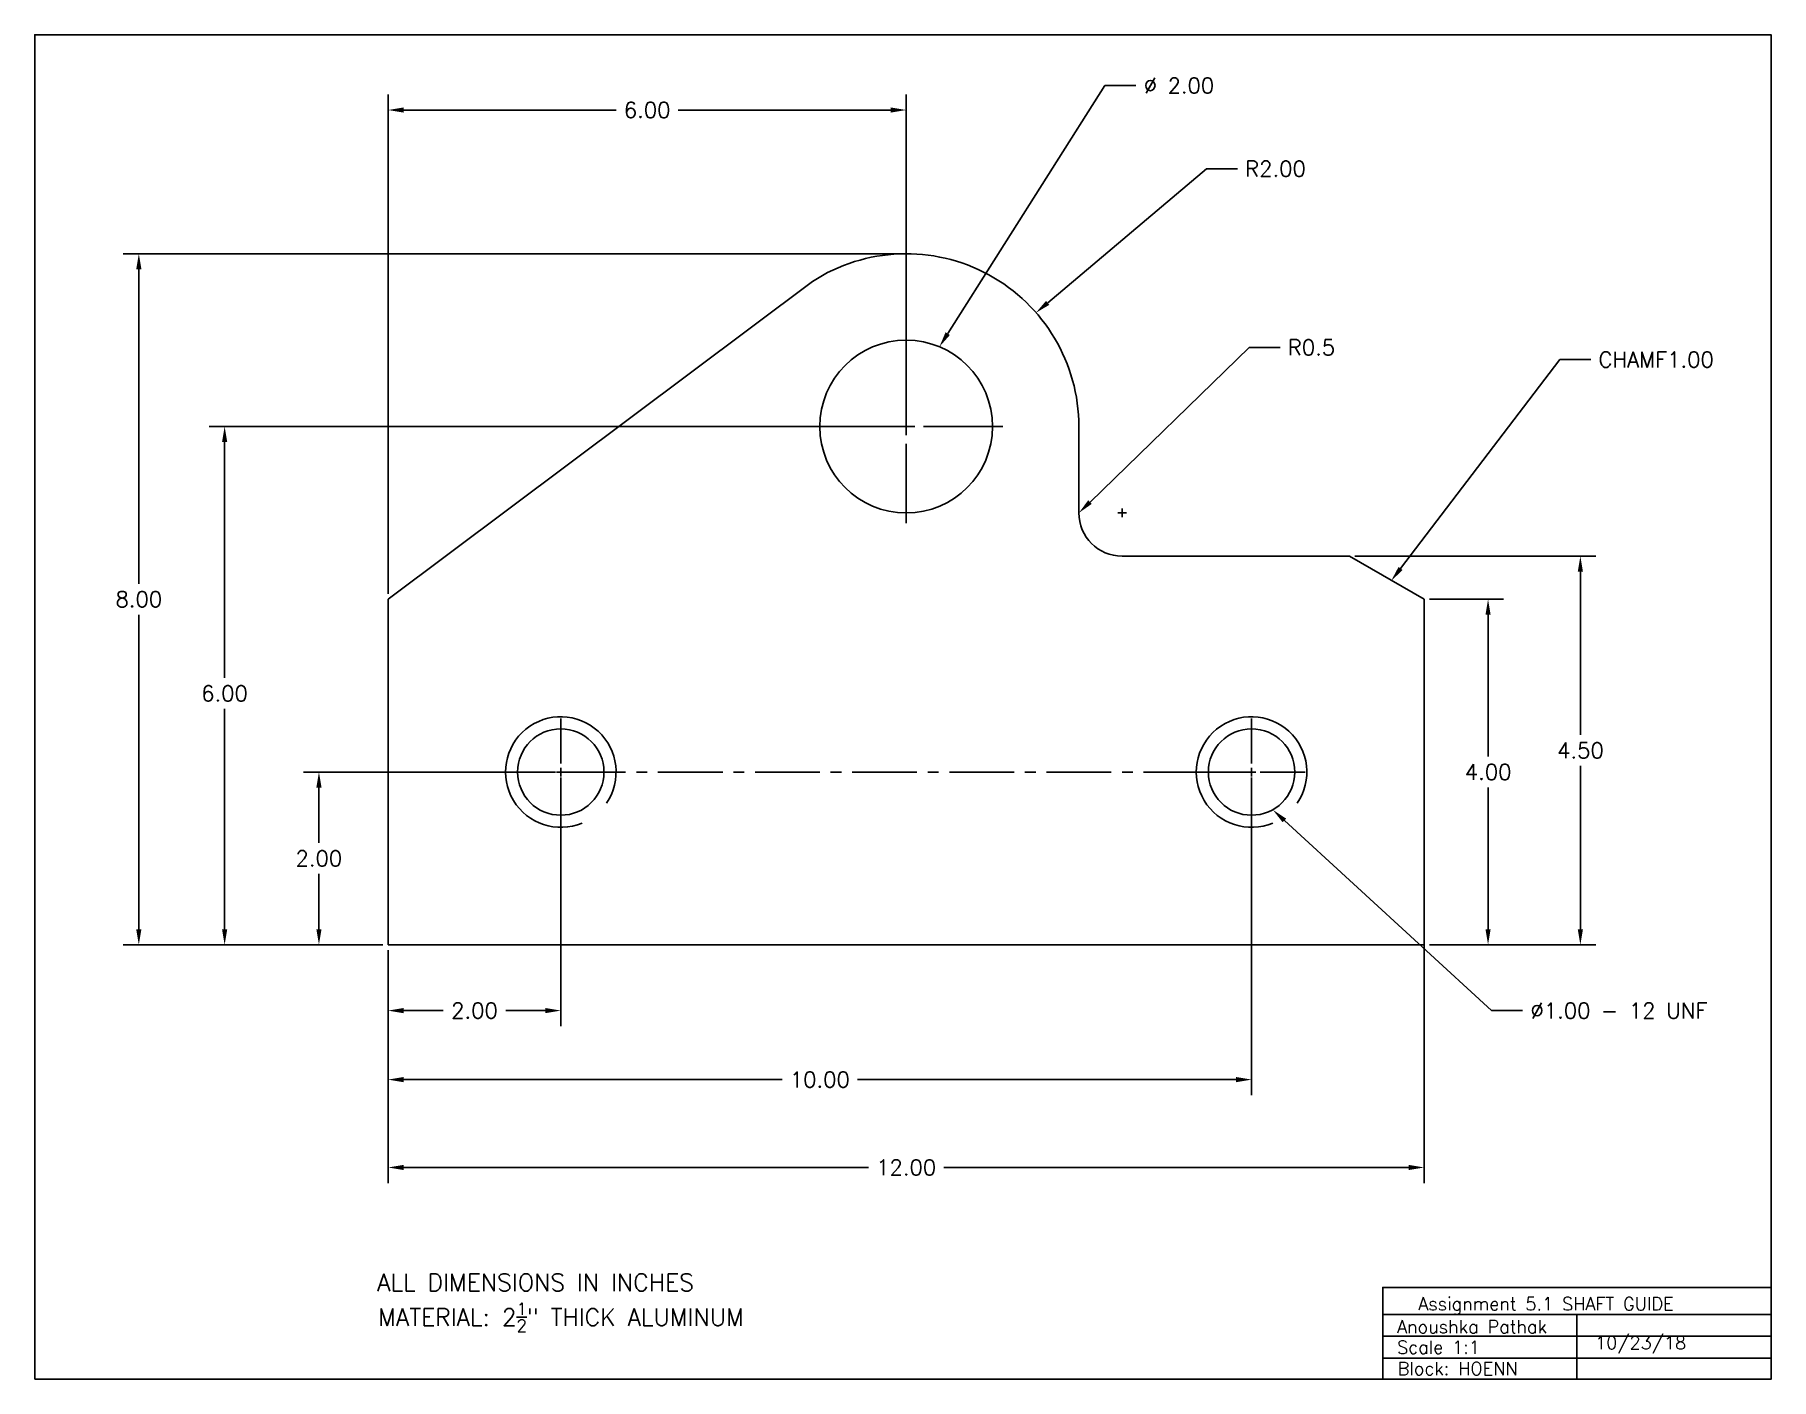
# Model space of a CAD drawing. Header units: inches. Extents: x -4.1 to 16, y -5 to 10.5.
import ezdxf
from ezdxf import colors
from ezdxf.entities.mleader import LeaderData, LeaderLine
from ezdxf.math import Vec2, Vec3

# ---------------------------------------------------------------- set-up
doc = ezdxf.new("R2010")
doc.units = ezdxf.units.IN
doc.header["$MEASUREMENT"] = 0
doc.linetypes.add('CENTER2', pattern=[1.125, 0.75, -0.125, 0.125, -0.125])
doc.styles.add('MyStyle', font='romans.shx')
doc.styles.get("Standard").update_dxf_attribs({"font": 'Arial.ttf'})
doc.dimstyles.get("Standard").update_dxf_attribs({"dimtxt": 0.18, "dimasz": 0.18, "dimexe": 0.18, "dimexo": 0.0625, "dimgap": 0.09, "dimtad": 0, "dimtih": 1, "dimtoh": 1, "dimdec": 4, "dimzin": 0, "dimdsep": 46, "dimtxsty": 'Standard', "dimcen": 0.09, "dimadec": 0, "dimazin": 0, "dimtfac": 1, "dimtdec": 4, "dimtofl": 0, "dimtmove": 0, "dimatfit": 3, "dimfxl": 1, "dimtolj": 1, "dimtzin": 0, "dimarcsym": 0})

# ---------------------------------------------------------------- blocks, each defined once
blk = doc.blocks.new('*U1')
at = {"color": 0, "linetype": 'CENTER2', "transparency": 16777216}
for p, q in [((0, 0.1), (0, 0.62)), ((-0.62, 0), (-0.1, 0)), ((0.1, 0), (0.62, 0)), ((0, -0.62), (0, -0.1))]:
    blk.add_line(p, q, dxfattribs=at)
at = {"color": 0, "linetype": 'Continuous', "transparency": 16777216}
for p, q in [((-0.05, 0), (0.05, 0)), ((0, -0.05), (0, 0.05))]:
    blk.add_line(p, q, dxfattribs=at)
blk = doc.blocks.new('*U2')
at = {"color": 0, "transparency": 16777216}
for p, q in [((0, 0.2), (0, 1.12)), ((-1.12, 0), (-0.2, 0)), ((0.2, 0), (1.12, 0)), ((0, -1.12), (0, -0.2))]:
    blk.add_line(p, q, dxfattribs=at)
at = {"color": 0, "linetype": 'Continuous', "transparency": 16777216}
for p, q in [((-0.1, 0), (0.1, 0)), ((0, -0.1), (0, 0.1))]:
    blk.add_line(p, q, dxfattribs=at)
blk = doc.blocks.new('*U3')
at = {"color": 0, "linetype": 'CENTER2', "transparency": 16777216}
for p, q in [((0, 0.1), (0, 0.62)), ((-0.62, 0), (-0.1, 0)), ((0.1, 0), (0.62, 0)), ((0, -0.62), (0, -0.1))]:
    blk.add_line(p, q, dxfattribs=at)
at = {"color": 0, "linetype": 'Continuous', "transparency": 16777216}
for p, q in [((-0.05, 0), (0.05, 0)), ((0, -0.05), (0, 0.05))]:
    blk.add_line(p, q, dxfattribs=at)
blk = doc.blocks.new('*D5')
at = {"color": 0, "lineweight": -2, "transparency": 16777216}
for p, q in [((2, 1.938), (2, -0.942)), ((0, -0.062), (0, -0.942)), ((0.18, -0.762), (0.636, -0.762)), ((1.82, -0.762), (1.364, -0.762))]:
    blk.add_line(p, q, dxfattribs=at)
at = {"color": 0, "transparency": 16777216}
for points in [[(0.18, -0.732), (0.18, -0.792), (0, -0.762)], [(1.82, -0.732), (1.82, -0.792), (2, -0.762)]]:
    blk.add_solid(points, dxfattribs=at)
at = {"layer": 'Defpoints', "color": 0, "transparency": 16777216}
for p in [(2, 2), (0, 0), (2, -0.762)]:
    blk.add_point(p, dxfattribs=at)
at = {"color": 0, "transparency": 16777216, "insert": (1, -0.762), "char_height": 0.18, "attachment_point": 5, "style": 'MyStyle'}
blk.add_mtext('\\A1;2.00', dxfattribs=at)
blk = doc.blocks.new('*D6')
at = {"color": 0, "lineweight": -2, "transparency": 16777216}
for p, q in [((10, 1.938), (10, -1.741)), ((0, -0.062), (0, -1.741)), ((0.18, -1.561), (4.563, -1.561)), ((9.82, -1.561), (5.437, -1.561))]:
    blk.add_line(p, q, dxfattribs=at)
at = {"color": 0, "transparency": 16777216}
for points in [[(0.18, -1.531), (0.18, -1.591), (0, -1.561)], [(9.82, -1.531), (9.82, -1.591), (10, -1.561)]]:
    blk.add_solid(points, dxfattribs=at)
at = {"layer": 'Defpoints', "color": 0, "transparency": 16777216}
for p in [(10, 2), (0, 0), (10, -1.561)]:
    blk.add_point(p, dxfattribs=at)
at = {"color": 0, "transparency": 16777216, "insert": (5, -1.561), "char_height": 0.18, "attachment_point": 5, "style": 'MyStyle'}
blk.add_mtext('\\A1;10.00', dxfattribs=at)
blk = doc.blocks.new('*D7')
at = {"color": 0, "lineweight": -2, "transparency": 16777216}
for p, q in [((12, 1.938), (12, -2.758)), ((0, -0.062), (0, -2.758)), ((0.18, -2.578), (5.563, -2.578)), ((11.82, -2.578), (6.437, -2.578))]:
    blk.add_line(p, q, dxfattribs=at)
at = {"color": 0, "transparency": 16777216}
for points in [[(0.18, -2.548), (0.18, -2.608), (0, -2.578)], [(11.82, -2.548), (11.82, -2.608), (12, -2.578)]]:
    blk.add_solid(points, dxfattribs=at)
at = {"layer": 'Defpoints', "color": 0, "transparency": 16777216}
for p in [(12, 2), (0, 0), (12, -2.578)]:
    blk.add_point(p, dxfattribs=at)
at = {"color": 0, "transparency": 16777216, "insert": (6, -2.578), "char_height": 0.18, "attachment_point": 5, "style": 'MyStyle'}
blk.add_mtext('\\A1;12.00', dxfattribs=at)
blk = doc.blocks.new('*D10')
at = {"color": 0, "lineweight": -2, "transparency": 16777216}
for p, q in [((1.938, 2), (-0.981, 2)), ((-0.801, 1.82), (-0.801, 1.18)), ((-0.801, 0.18), (-0.801, 0.82)), ((-0.062, 0), (-0.981, 0))]:
    blk.add_line(p, q, dxfattribs=at)
at = {"color": 0, "transparency": 16777216}
for points in [[(-0.831, 1.82), (-0.771, 1.82), (-0.801, 2)], [(-0.831, 0.18), (-0.771, 0.18), (-0.801, 0)]]:
    blk.add_solid(points, dxfattribs=at)
at = {"layer": 'Defpoints', "color": 0, "transparency": 16777216}
for p in [(-0.801, 2), (2, 2), (0, 0)]:
    blk.add_point(p, dxfattribs=at)
at = {"color": 0, "transparency": 16777216, "insert": (-0.801, 1), "char_height": 0.18, "attachment_point": 5, "style": 'MyStyle'}
blk.add_mtext('\\A1;2.00', dxfattribs=at)
blk = doc.blocks.new('*D11')
at = {"color": 0, "lineweight": -2, "transparency": 16777216}
for p, q in [((5.938, 6), (-2.073, 6)), ((-1.893, 5.82), (-1.893, 3.09)), ((-1.893, 0.18), (-1.893, 2.73)), ((-0.062, 0), (-2.073, 0))]:
    blk.add_line(p, q, dxfattribs=at)
at = {"color": 0, "transparency": 16777216}
for points in [[(-1.923, 5.82), (-1.863, 5.82), (-1.893, 6)], [(-1.923, 0.18), (-1.863, 0.18), (-1.893, 0)]]:
    blk.add_solid(points, dxfattribs=at)
at = {"layer": 'Defpoints', "color": 0, "transparency": 16777216}
for p in [(-1.893, 6), (6, 6), (0, 0)]:
    blk.add_point(p, dxfattribs=at)
at = {"color": 0, "transparency": 16777216, "insert": (-1.893, 2.91), "char_height": 0.18, "attachment_point": 5, "style": 'MyStyle'}
blk.add_mtext('\\A1;6.00', dxfattribs=at)
blk = doc.blocks.new('*D12')
at = {"color": 0, "lineweight": -2, "transparency": 16777216}
for p, q in [((5.938, 8), (-3.067, 8)), ((-2.887, 7.82), (-2.887, 4.18)), ((-2.887, 0.18), (-2.887, 3.82)), ((-0.062, 0), (-3.067, 0))]:
    blk.add_line(p, q, dxfattribs=at)
at = {"color": 0, "transparency": 16777216}
for points in [[(-2.917, 7.82), (-2.857, 7.82), (-2.887, 8)], [(-2.917, 0.18), (-2.857, 0.18), (-2.887, 0)]]:
    blk.add_solid(points, dxfattribs=at)
at = {"layer": 'Defpoints', "color": 0, "transparency": 16777216}
for p in [(-2.887, 8), (6, 8), (0, 0)]:
    blk.add_point(p, dxfattribs=at)
at = {"color": 0, "transparency": 16777216, "insert": (-2.887, 4), "char_height": 0.18, "attachment_point": 5, "style": 'MyStyle'}
blk.add_mtext('\\A1;8.00', dxfattribs=at)
blk = doc.blocks.new('*D14')
at = {"color": 0, "lineweight": -2, "transparency": 16777216}
for p, q in [((0, 4.062), (0, 9.844)), ((0.18, 9.664), (2.64, 9.664)), ((5.82, 9.664), (3.36, 9.664)), ((6, 6.062), (6, 9.844))]:
    blk.add_line(p, q, dxfattribs=at)
at = {"color": 0, "transparency": 16777216}
for points in [[(0.18, 9.694), (0.18, 9.634), (0, 9.664)], [(5.82, 9.694), (5.82, 9.634), (6, 9.664)]]:
    blk.add_solid(points, dxfattribs=at)
at = {"layer": 'Defpoints', "color": 0, "transparency": 16777216}
for p in [(6, 9.664), (6, 6), (0, 4)]:
    blk.add_point(p, dxfattribs=at)
at = {"color": 0, "transparency": 16777216, "insert": (3, 9.664), "char_height": 0.18, "attachment_point": 5, "style": 'MyStyle'}
blk.add_mtext('\\A1;6.00', dxfattribs=at)
blk = doc.blocks.new('*D16')
at = {"color": 0, "lineweight": -2, "transparency": 16777216}
for p, q in [((12.062, 4), (12.919, 4)), ((12.739, 3.82), (12.739, 2.18)), ((12.739, 0.18), (12.739, 1.82)), ((12.062, 0), (12.919, 0))]:
    blk.add_line(p, q, dxfattribs=at)
at = {"color": 0, "transparency": 16777216}
for points in [[(12.709, 3.82), (12.769, 3.82), (12.739, 4)], [(12.709, 0.18), (12.769, 0.18), (12.739, 0)]]:
    blk.add_solid(points, dxfattribs=at)
at = {"layer": 'Defpoints', "color": 0, "transparency": 16777216}
for p in [(12, 4), (12.739, 4), (12, 0)]:
    blk.add_point(p, dxfattribs=at)
at = {"color": 0, "transparency": 16777216, "insert": (12.739, 2), "char_height": 0.18, "attachment_point": 5, "style": 'MyStyle'}
blk.add_mtext('\\A1;4.00', dxfattribs=at)
blk = doc.blocks.new('*D17')
at = {"color": 0, "lineweight": -2, "transparency": 16777216}
for p, q in [((11.196, 4.5), (13.988, 4.5)), ((13.808, 4.32), (13.808, 2.43)), ((13.808, 0.18), (13.808, 2.07)), ((12.062, 0), (13.988, 0))]:
    blk.add_line(p, q, dxfattribs=at)
at = {"color": 0, "transparency": 16777216}
for points in [[(13.778, 4.32), (13.838, 4.32), (13.808, 4.5)], [(13.778, 0.18), (13.838, 0.18), (13.808, 0)]]:
    blk.add_solid(points, dxfattribs=at)
at = {"layer": 'Defpoints', "color": 0, "transparency": 16777216}
for p in [(11.134, 4.5), (13.808, 4.5), (12, 0)]:
    blk.add_point(p, dxfattribs=at)
at = {"color": 0, "transparency": 16777216, "insert": (13.808, 2.25), "char_height": 0.18, "attachment_point": 5, "style": 'MyStyle'}
blk.add_mtext('\\A1;4.50', dxfattribs=at)
blk = doc.blocks.new('*U18')
at = {"color": 0, "linetype": 'Continuous', "transparency": 16777216}
for p, q in [((-0.05, 0), (0.05, 0)), ((0, -0.05), (0, 0.05))]:
    blk.add_line(p, q, dxfattribs=at)

msp = doc.modelspace()

# ---------------------------------------------------------------- linework, layer by layer
for p, q in [((0, 4), (4.91354, 7.67917)), ((8, 5), (8, 6)), ((8.5, 4.5), (11.13397, 4.5)), ((12, 4), (11.13397, 4.5)), ((0, 4), (0, 0)), ((12, 0), (12, 4)), ((0, 0), (12, 0)), ((16.01448, -4.28141), (11.51891, -4.28141)), ((13.76891, -4.28141), (13.76891, -5.02987)), ((16.01448, -4.53185), (11.51891, -4.53185)), ((16.01448, -4.78634), (11.51891, -4.78634))]:
    msp.add_line(p, q)
at = {"linetype": 'CENTER2'}
msp.add_line((2, 2), (10, 2), dxfattribs=at)
msp.add_lwpolyline([(-4.09251, -5.02987), (16.01582, -5.02987), (16.01582, 10.53548), (-4.09251, 10.53548)], close=True)
at = {"ltscale": 2}
msp.add_lwpolyline([(16.01891, -5.02987), (11.51891, -5.02987), (11.51891, -3.96737), (16.01891, -3.96737)], close=True, dxfattribs=at)
for centre, radius in [((6, 6), 1), ((2, 2), 0.5), ((10, 2), 0.5)]:
    msp.add_circle(centre, radius)
for centre, radius, start, end in [((6, 6), 2, 0, 122.903751), ((8.5, 5), 0.5, 180, 270), ((2, 2), 0.64007, 325.670014, 292.73687), ((10, 2), 0.64007, 325.670014, 292.73687)]:
    msp.add_arc(centre, radius, start, end)

# ---------------------------------------------------------------- block references
msp.add_blockref('*U2', (6, 6))
at = {"linetype": 'CENTER2'}
for name, p in [('*U18', (8.5, 5)), ('*U1', (2, 2)), ('*U3', (10, 2))]:
    msp.add_blockref(name, p, dxfattribs=at)

# ---------------------------------------------------------------- texts
at = {"attachment_point": 1, "style": 'MyStyle'}
for s, width, insert, char_height in [('ALL DIMENSIONS IN INCHES', 4.5721636, (-0.12616, -3.80902), 0.2), ('\\A1;MATERIAL: 2{\\H0.7x;\\S1/2;}" THICK ALUMINUM ', 5.4740435, (-0.11479, -4.14325), 0.2), ('Assignment 5.1 SHAFT GUIDE', 4.198584, (11.93073, -4.08141), 0.15), ('\\pxt8;Anoushka Pathak', 2.25, (11.68485, -4.34731), 0.15), ('Scale 1:1', 2.25, (11.68542, -4.58372), 0.15), ('10/23/18', 2.2455681, (13.97854, -4.53185), 0.15), ('Block: HOENN', 2.25, (11.69251, -4.8308), 0.15)]:
    msp.add_mtext_dynamic_manual_height_columns(s, width=width, gutter_width=1, heights=[0], dxfattribs=dict(at, insert=insert, char_height=char_height))

# ---------------------------------------------------------------- dimensions: what is measured, and where the dimension line sits
for base, p1, p2, text, picture, middle in [((6, 9.66438), (0, 4), (6, 6), '6.00', '*D14', (3, 9.66438)), ((2, -0.76247), (0, 0), (2, 2), '2.00', '*D5', (1, -0.76247)), ((10, -1.56059), (0, 0), (10, 2), '10.00', '*D6', (5, -1.56059)), ((12, -2.5778), (0, 0), (12, 2), '12.00', '*D7', (6, -2.5778))]:
    dim = msp.add_linear_dim(base=base, p1=p1, p2=p2, text=text, dimstyle='Standard', override={"dimtxsty": 'MyStyle'})
    dim.commit()
    dim.dimension.update_dxf_attribs({"geometry": picture, "text_midpoint": middle, "dimtype": 160})
for base, p1, p2, text, picture, middle in [((-2.88711, 8), (0, 0), (6, 8), '8.00', '*D12', (-2.88711, 4)), ((-1.89331, 6), (0, 0), (6, 6), '6.00', '*D11', (-1.89331, 2.91)), ((13.80753, 4.5), (12, 0), (11.13397, 4.5), '4.50', '*D17', (13.80753, 2.25)), ((12.73907, 4), (12, 0), (12, 4), '4.00', '*D16', (12.73907, 2)), ((-0.80093, 2), (0, 0), (2, 2), '2.00', '*D10', (-0.80093, 1))]:
    dim = msp.add_linear_dim(base=base, p1=p1, p2=p2, angle=90, text=text, dimstyle='Standard', override={"dimtxsty": 'MyStyle'})
    dim.commit()
    dim.dimension.update_dxf_attribs({"geometry": picture, "text_midpoint": middle, "dimtype": 160})

# ---------------------------------------------------------------- leaders
ml = msp.add_multileader_mtext('Standard')
ml.set_content('%%C 2.00', color=256, style='MyStyle')
ml.set_leader_properties()
ml.build(insert=Vec2(0, 0))
ml.multileader.update_dxf_attribs({"dogleg_length": 0.36, "arrow_head_size": 0.18})
ctx = ml.context
ctx.base_point, ctx.char_height, ctx.arrow_head_size, ctx.landing_gap_size, ctx.plane_origin = Vec3(8.66075, 9.94754), 0.18, 0.18, 0.09, Vec3(6.38485, 6.92298)
notes = []
notes.append((ctx, [(0, (1, 1, 0), (8.30075, 9.94754), (1, 0), 0.36, [(0, [(6.38485, 6.92298)], 0, [])])]))
ctx.mtext.insert, ctx.mtext.flow_direction = Vec3(8.75075, 10.03754), 5
ml = msp.add_multileader_mtext('Standard')
ml.set_content('R2.00', color=256, style='MyStyle')
ml.set_leader_properties()
ml.build(insert=Vec2(0, 0))
ml.multileader.update_dxf_attribs({"dogleg_length": 0.36, "arrow_head_size": 0.18})
ctx = ml.context
ctx.base_point, ctx.char_height, ctx.arrow_head_size, ctx.landing_gap_size, ctx.plane_origin = Vec3(9.8366, 8.98396), 0.18, 0.18, 0.09, Vec3(7.50117, 7.31531)
notes.append((ctx, [(0, (1, 1, 0), (9.4766, 8.98396), (1, 0), 0.36, [(0, [(7.50117, 7.31531)], 0, [])])]))
ctx.mtext.insert, ctx.mtext.flow_direction = Vec3(9.9266, 9.07396), 5
ml = msp.add_multileader_mtext('Standard')
ml.set_content('R0.5', color=256, style='MyStyle')
ml.set_leader_properties()
ml.build(insert=Vec2(0, 0))
ml.multileader.update_dxf_attribs({"dogleg_length": 0.36, "arrow_head_size": 0.18})
ctx = ml.context
ctx.base_point, ctx.char_height, ctx.arrow_head_size, ctx.landing_gap_size, ctx.plane_origin = Vec3(10.33046, 6.91577), 0.18, 0.18, 0.09, Vec3(8, 5)
notes.append((ctx, [(0, (1, 1, 0), (9.97046, 6.91577), (1, 0), 0.36, [(0, [(8, 5)], 0, [])])]))
ctx.mtext.insert, ctx.mtext.flow_direction = Vec3(10.42046, 7.00577), 5
ml = msp.add_multileader_mtext('Standard')
ml.set_content('CHAMF1.00', color=256, style='MyStyle')
ml.set_leader_properties()
ml.build(insert=Vec2(0, 0))
ml.multileader.update_dxf_attribs({"dogleg_length": 0.36, "arrow_head_size": 0.18})
ctx = ml.context
ctx.base_point, ctx.char_height, ctx.arrow_head_size, ctx.landing_gap_size, ctx.plane_origin = Vec3(13.92856, 6.77476), 0.18, 0.18, 0.09, Vec3(11.61665, 4.21302)
notes.append((ctx, [(0, (1, 1, 0), (13.56856, 6.77476), (1, 0), 0.36, [(0, [(11.61665, 4.21302)], 0, [])])]))
ctx.mtext.insert, ctx.mtext.flow_direction = Vec3(14.01856, 6.86476), 5
ml = msp.add_multileader_mtext('Standard')
ml.set_content('%%C1.00 - 12 UNF', color=256, style='MyStyle')
ml.set_leader_properties()
ml.build(insert=Vec2(0, 0))
ml.multileader.update_dxf_attribs({"dogleg_length": 0.36, "arrow_head_size": 0.18})
ctx = ml.context
ctx.base_point, ctx.char_height, ctx.arrow_head_size, ctx.landing_gap_size, ctx.plane_origin = Vec3(13.13915, -0.76247), 0.18, 0.18, 0.09, Vec3(10.24739, 1.56125)
notes.append((ctx, [(0, (1, 1, 0), (12.77915, -0.76247), (1, 0), 0.36, [(0, [(10.24739, 1.56125)], 0, [])])]))
ctx.mtext.insert, ctx.mtext.flow_direction = Vec3(13.22915, -0.67247), 5
for ctx, leaders in notes:
    for number, flags, end, landing, length, lines in leaders:
        leader = LeaderData()
        leader.index, (leader.has_last_leader_line, leader.has_dogleg_vector, leader.attachment_direction) = number, flags
        leader.last_leader_point, leader.dogleg_vector, leader.dogleg_length = Vec3(end), Vec3(landing), length
        for number, points, colour, breaks in lines:
            line = LeaderLine()
            line.index, line.vertices, line.color, line.breaks = number, Vec3.list(points), colors.encode_raw_color(colour), breaks
            leader.lines.append(line)
        ctx.leaders.append(leader)

doc.saveas('drawing.dxf')
